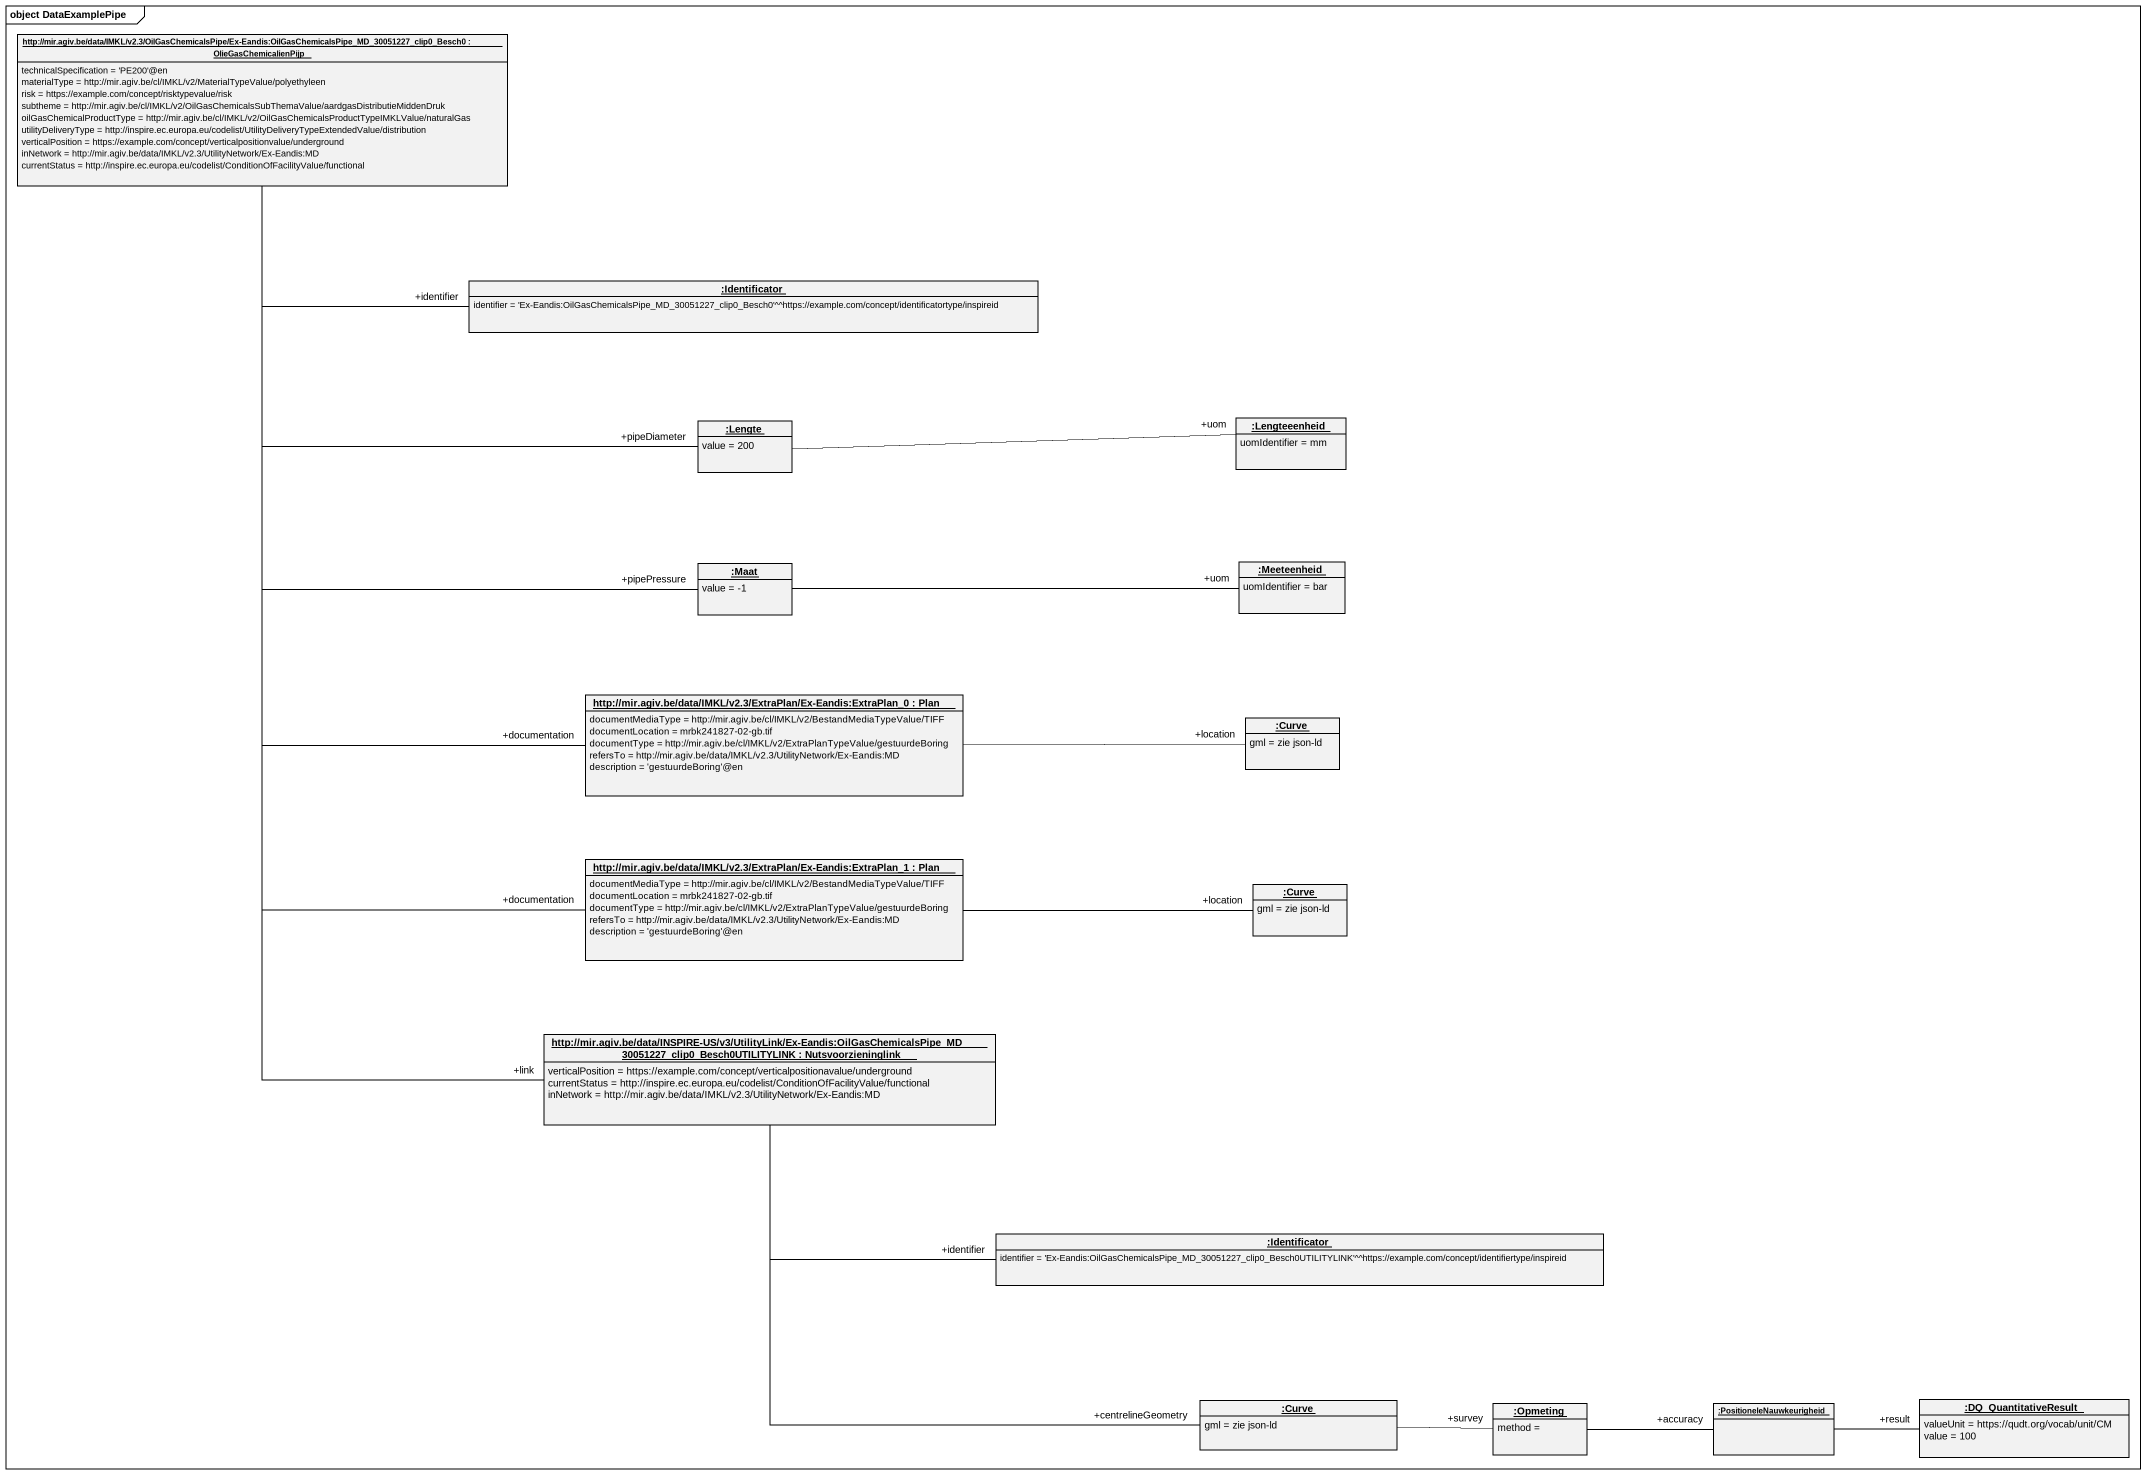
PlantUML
@startuml
mainframe object DataExamplePipe
hide circle
hide empty members
object "http://mir.agiv.be/data/IMKL/v2.3/OilGasChemicalsPipe/Ex-Eandis:OilGasChemicalsPipe_MD_30051227_clip0_Besch0 : OlieGasChemicalienPijp" as http_mir_agiv_be_data_IMKL {
  technicalSpecification = 'PE200'@en
  materialType = http://mir.agiv.be/cl/IMKL/v2/MaterialTypeValue/polyethyleen
  risk = https://example.com/concept/risktypevalue/risk
  subtheme = http://mir.agiv.be/cl/IMKL/v2/OilGasChemicalsSubThemaValue/aardgasDistributieMiddenDruk
  oilGasChemicalProductType = http://mir.agiv.be/cl/IMKL/v2/OilGasChemicalsProductTypeIMKLValue/naturalGas
  utilityDeliveryType = http://inspire.ec.europa.eu/codelist/UtilityDeliveryTypeExtendedValue/distribution
  verticalPosition = https://example.com/concept/verticalpositionvalue/underground
  inNetwork = http://mir.agiv.be/data/IMKL/v2.3/UtilityNetwork/Ex-Eandis:MD
  currentStatus = http://inspire.ec.europa.eu/codelist/ConditionOfFacilityValue/functional
}
object ":Identificator" as Identificator {
  identifier = 'Ex-Eandis:OilGasChemicalsPipe_MD_30051227_clip0_Besch0'^^https://example.com/concept/identificatortype/inspireid
}
object ":Lengte" as Lengte {
  value = 200
}
object ":Lengteeenheid" as Lengteeenheid {
  uomIdentifier = mm
}
object ":Maat" as Maat {
  value = -1
}
object ":Meeteenheid" as Meeteenheid {
  uomIdentifier = bar
}
object "http://mir.agiv.be/data/IMKL/v2.3/ExtraPlan/Ex-Eandis:ExtraPlan_0 : Plan" as http_mir_agiv_be_data_IMKL_2 {
  documentMediaType = http://mir.agiv.be/cl/IMKL/v2/BestandMediaTypeValue/TIFF
  documentLocation = mrbk241827-02-gb.tif
  documentType = http://mir.agiv.be/cl/IMKL/v2/ExtraPlanTypeValue/gestuurdeBoring
  refersTo = http://mir.agiv.be/data/IMKL/v2.3/UtilityNetwork/Ex-Eandis:MD
  description = 'gestuurdeBoring'@en
}
object ":Curve" as Curve {
  gml = zie json-ld
}
object "http://mir.agiv.be/data/IMKL/v2.3/ExtraPlan/Ex-Eandis:ExtraPlan_1 : Plan" as http_mir_agiv_be_data_IMKL_3 {
  documentMediaType = http://mir.agiv.be/cl/IMKL/v2/BestandMediaTypeValue/TIFF
  documentLocation = mrbk241827-02-gb.tif
  documentType = http://mir.agiv.be/cl/IMKL/v2/ExtraPlanTypeValue/gestuurdeBoring
  refersTo = http://mir.agiv.be/data/IMKL/v2.3/UtilityNetwork/Ex-Eandis:MD
  description = 'gestuurdeBoring'@en
}
object ":Curve" as Curve_2 {
  gml = zie json-ld
}
object "http://mir.agiv.be/data/INSPIRE-US/v3/UtilityLink/Ex-Eandis:OilGasChemicalsPipe_MD_30051227_clip0_Besch0UTILITYLINK : Nutsvoorzieninglink" as http_mir_agiv_be_data {
  verticalPosition = https://example.com/concept/verticalpositionavalue/underground
  currentStatus = http://inspire.ec.europa.eu/codelist/ConditionOfFacilityValue/functional
  inNetwork = http://mir.agiv.be/data/IMKL/v2.3/UtilityNetwork/Ex-Eandis:MD
}
object ":Identificator" as Identificator_2 {
  identifier = 'Ex-Eandis:OilGasChemicalsPipe_MD_30051227_clip0_Besch0UTILITYLINK'^^https://example.com/concept/identifiertype/inspireid
}
object ":Curve" as Curve_3 {
  gml = zie json-ld
}
object ":Opmeting" as Opmeting {
  method =
}
object ":PositioneleNauwkeurigheid" as PositioneleNauwkeurigheid
object ":DQ_QuantitativeResult" as DQ_QuantitativeResult {
  valueUnit = https://qudt.org/vocab/unit/CM
  value = 100
}
http_mir_agiv_be_data_IMKL -right- "+identifier" Identificator
http_mir_agiv_be_data_IMKL -- "+pipeDiameter" Lengte
http_mir_agiv_be_data_IMKL -- "+pipePressure" Maat
http_mir_agiv_be_data_IMKL -- "+documentation" http_mir_agiv_be_data_IMKL_2
http_mir_agiv_be_data_IMKL -- "+documentation" http_mir_agiv_be_data_IMKL_3
http_mir_agiv_be_data_IMKL -- "+link" http_mir_agiv_be_data
Lengte -right- "+uom" Lengteeenheid
Maat -right- "+uom" Meeteenheid
http_mir_agiv_be_data_IMKL_2 -right- "+location" Curve
http_mir_agiv_be_data_IMKL_3 -right- "+location" Curve_2
http_mir_agiv_be_data -right- "+identifier" Identificator_2
http_mir_agiv_be_data -- "+centrelineGeometry" Curve_3
Curve_3 -right- "+survey" Opmeting
Opmeting -right- "+accuracy" PositioneleNauwkeurigheid
PositioneleNauwkeurigheid -right- "+result" DQ_QuantitativeResult
@enduml
